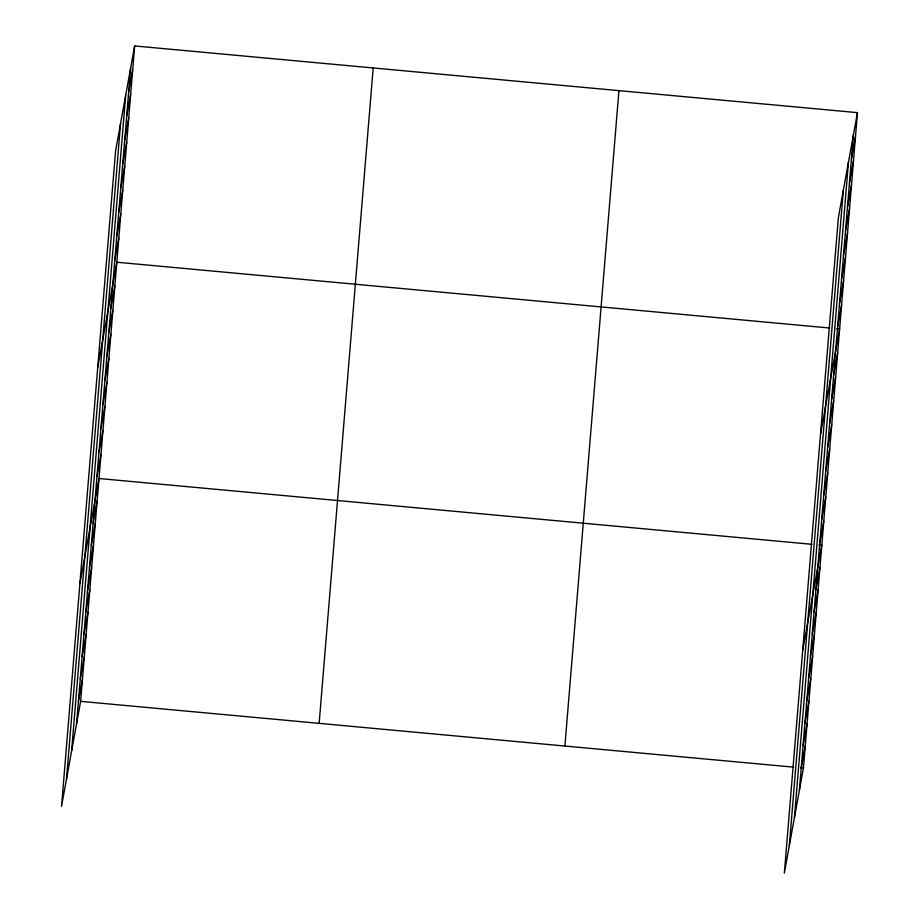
<?xml version="1.0" encoding="UTF-8"?>
<svg xmlns="http://www.w3.org/2000/svg" width="919" height="919" viewBox="0 0 919 919"><rect width="100%" height="100%" fill="white"/><g stroke="black" fill="none" stroke-linecap="round" stroke-linejoin="round"><path stroke-width="1.38" d="M66.513 778.979L120.55 123.583M71.636 750.789L125.673 95.392M76.61 723.425L130.647 68.029M134.656 45.95L115.576 150.957L61.539 806.354L80.631 701.346L134.656 45.95L857.461 112.646L803.424 768.043L784.344 873.05L838.369 217.654L857.461 112.646M319.146 723.356L373.183 67.96M564.898 746.033L618.935 90.636M789.318 845.687L843.343 190.29M794.441 817.485L848.467 162.089M799.415 790.122L853.441 134.725M128.66 92.061L132.681 69.982M126.684 116.093L130.693 94.014M124.708 140.125L128.717 118.046M122.721 164.145L126.73 142.077M120.745 188.177L124.754 166.109M118.758 212.209L122.767 190.141M116.782 236.24L120.791 214.173M114.795 260.272L118.804 238.205M97.747 367.232L116.828 262.225L829.8 328.026M110.831 308.336L114.852 286.257M108.856 332.368L112.865 310.289M106.868 356.4L110.889 334.321M104.892 380.432L108.901 358.353M102.905 404.463L106.926 382.384M100.929 428.495L104.938 406.416M98.942 452.527L102.962 430.448M96.966 476.559L100.975 454.48M79.919 583.519L98.999 478.512L811.971 544.312M93.152 522.865L97.161 500.798M91.314 545.151L95.323 523.083M89.476 567.437L93.485 545.358M87.638 589.722L91.647 567.643M85.8 612.008L89.809 589.929M83.962 634.282L87.971 612.215M82.124 656.568L86.133 634.501M80.286 678.854L84.295 656.775M78.448 701.14L82.457 679.061M851.465 158.757L855.474 136.678M849.478 182.789L853.498 160.71M847.502 206.821L851.511 184.742M845.514 230.853L849.535 208.774M843.539 254.885L847.548 232.806M841.563 278.916L845.572 256.838M839.575 302.948L843.585 280.869M837.6 326.98L841.609 304.901M820.541 433.929L839.621 328.933L836.818 328.669M833.636 375.044L837.646 352.965M831.649 399.076L835.658 376.997M829.673 423.096L833.682 401.029M827.686 447.128L831.706 425.06M825.71 471.16L829.719 449.092M823.723 495.192L827.743 473.124M821.747 519.224L825.756 497.156M819.759 543.255L823.78 521.176M802.712 650.215L821.793 545.208L818.99 544.956M815.946 589.573L819.955 567.494M814.108 611.859L818.117 589.78M812.27 634.144L816.279 612.065M810.432 656.419L814.441 634.351M808.594 678.704L812.614 656.625M806.756 700.99L810.776 678.911M804.918 723.276L808.938 701.197M803.091 745.562L807.1 723.483M801.253 767.836L805.262 745.769M80.631 701.346L793.602 767.147M800.621 767.79L803.424 768.043"/></g></svg>
